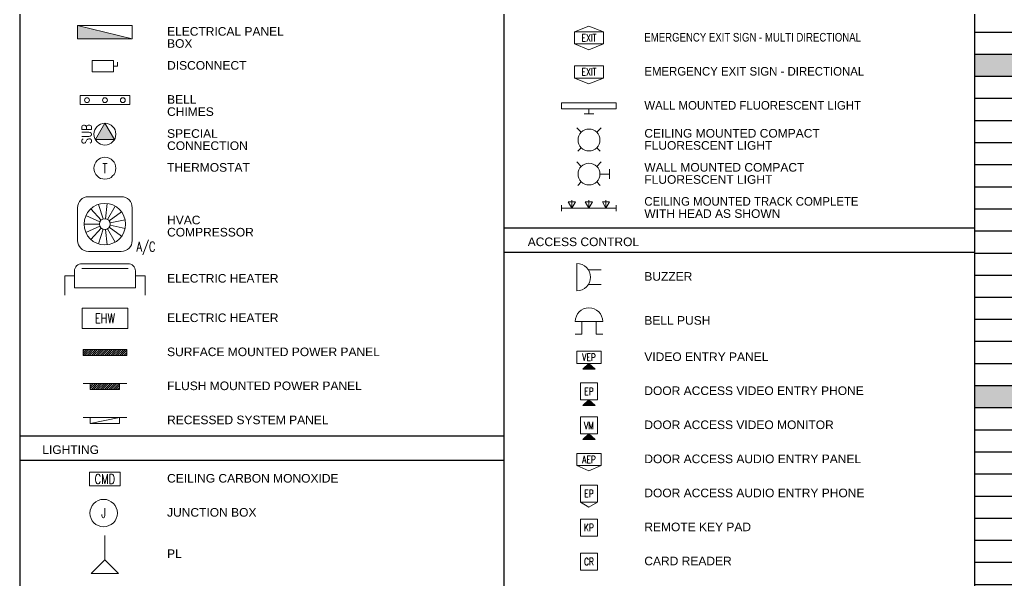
# Paper-space layout 'Symbols A1' of a CAD drawing. Header units: inches. Extents: x 0 to 35.1, y 0 to 23.5.
# Drawn here: x 10.17 to 21.02, y 11.46 to 17.63 of the extents above; entities that cross this region are included whole.
import ezdxf
from ezdxf.enums import TextEntityAlignment as Align

# ---------------------------------------------------------------- set-up
doc = ezdxf.new("R2010")
doc.units = ezdxf.units.IN
for name, color, linetype, lineweight in [('E-ACCS', 152, 'Continuous', 5), ('E-LITE', 24, 'Continuous', 5), ('E-LITE-IDEN', 4, 'Continuous', 5), ('E-POWR', 1, 'Continuous', 5), ('G-ANNO-TEXT', 3, 'Continuous', 15), ('G-ANNO-TEXT-BOLD', 1, 'Continuous', 15), ('G-PAPR-MEDM', 6, 'Continuous', 30)]:
    doc.layers.add(name, color=color, linetype=linetype, lineweight=lineweight)
doc.layers.add('E-CTRL-IDEN', color=4, linetype='Continuous')
doc.styles.add('MEDIUM', font='arial.ttf', dxfattribs={"height": 0.125})
doc.styles.add('NOTES_ROMANS', font='romans.shx', dxfattribs={"width": 0.75})
doc.styles.add('SMALL', font='arial.ttf', dxfattribs={"height": 0.09375})
doc.styles.add('Small text', font='arial.ttf', dxfattribs={"height": 2.4})

# ---------------------------------------------------------------- blocks, each defined once
blk = doc.blocks.new('ELECTRICAL PANEL BOX')
blk.add_line((0, 5.5), (22.47, 0))
blk.add_lwpolyline([(0, 0), (22.47, 0), (22.47, 5.5), (0, 5.5)], close=True)
blk.add_solid([(0, 5.5), (0, 0), (22.47, 0), (22.25, 0.03)])
blk = doc.blocks.new('CEILING CARBON MONOXIDE')
blk.add_lwpolyline([(0, 0), (12.5, 0), (12.5, 5.56), (0, 5.56)], close=True)
at = {"style": 'NOTES_ROMANS', "width": 0.75}
blk.add_text('CMD', height=4, dxfattribs=at).set_placement((6.25, 2.78), align=Align.MIDDLE_CENTER)
blk = doc.blocks.new('DISCONNECT')
for p, q in [((8.69, 2.37), (10.45, 2.37)), ((10.45, 2.37), (10.45, 3.93))]:
    blk.add_line(p, q)
blk.add_lwpolyline([(8.69, 0), (0, 0), (0, 4.74), (8.69, 4.74)], close=True)
blk = doc.blocks.new('BELL CHIMES')
for p, q in [((-1.86, 10.23), (-1.86, -10.23)), ((1.86, 10.23), (-1.86, 10.23)), ((1.86, -10.23), (1.86, 10.23)), ((-1.86, -10.23), (1.86, -10.23))]:
    blk.add_line(p, q)
for centre in [(0, 7.37), (0, 0), (0, -7.37)]:
    blk.add_circle(centre, 1)
blk = doc.blocks.new('SPECIAL CONNECTION')
blk.add_lwpolyline([(0, 4.5), (-3.9, -2.25), (3.9, -2.25)], close=True)
blk.add_circle((0, 0), 4.5)
blk.add_solid([(-3.9, -2.25), (0, 4.5), (3.9, -2.25)])
at = {"style": 'NOTES_ROMANS', "width": 0.75}
blk.add_text('SUB', height=4, rotation=90, dxfattribs=at).set_placement((-7.5, 0), align=Align.MIDDLE_CENTER)
blk = doc.blocks.new('THERMOSTAT')
blk.add_circle((0, 0), 4.5)
at = {"style": 'NOTES_ROMANS', "width": 0.75}
blk.add_text('T', height=4, dxfattribs=at).set_placement((0, 0), align=Align.MIDDLE_CENTER)
blk = doc.blocks.new('HVAC COMPRESSOR')
for p, q in [((4.5, 22.5), (18, 22.5)), ((0, 4.5), (0, 18)), ((9.75, 12.91), (5.53, 17.6)), ((10.56, 13.38), (8.61, 19.38)), ((11.48, 13.47), (12.14, 19.75)), ((12.37, 13.19), (15.52, 18.65)), ((13.06, 12.56), (18.16, 16.27)), ((22.5, 18), (22.5, 4.5)), ((9.21, 12.16), (3.44, 14.73)), ((13.44, 11.71), (19.61, 13.03)), ((9.01, 11.25), (2.71, 11.25)), ((9.21, 10.34), (3.44, 7.77)), ((9.75, 9.59), (5.53, 4.9)), ((10.56, 9.12), (8.61, 3.12)), ((11.48, 9.03), (12.14, 2.75)), ((12.37, 9.31), (15.52, 3.85)), ((13.06, 9.94), (18.16, 6.23)), ((13.44, 10.79), (19.61, 9.47)), ((18, 0), (4.5, 0))]:
    blk.add_line(p, q)
for radius in [8.54, 2.24]:
    blk.add_circle((11.25, 11.25), radius)
for centre, start, end in [((4.5, 18), 90, 180), ((18, 18), 0, 90), ((4.5, 4.5), 180, 270), ((18, 4.5), 270, 0)]:
    blk.add_arc(centre, 4.5, start, end)
at = {"style": 'NOTES_ROMANS', "width": 0.75}
blk.add_text('A/C', height=4, dxfattribs=at).set_placement((24.25, 2), align=Align.MIDDLE_LEFT)
blk = doc.blocks.new('Buzzer')
for p, q in [((0, 5.63), (0, -5.63)), ((4.76, 3), (10, 3)), ((4.76, -3), (10, -3))]:
    blk.add_line(p, q)
blk.add_arc((0, 0), 5.63, 270, 90)
blk = doc.blocks.new('Bell Push')
for p, q in [((-5.63, 5.24), (5.63, 5.24)), ((-3, 5.24), (-3, 0)), ((3, 5.24), (3, 0)), ((-3, 0), (-5.63, 0)), ((3, 0), (5.63, 0))]:
    blk.add_line(p, q)
blk.add_arc((0, 5.24), 5.63, 0, 180)
blk = doc.blocks.new('Junction Box')
blk.add_circle((0, 0), 5.63)
at = {"layer": 'E-LITE-IDEN', "style": 'NOTES_ROMANS', "width": 0.75}
blk.add_text('J', height=4, dxfattribs=at).set_placement((0, 0), align=Align.MIDDLE_CENTER)
blk = doc.blocks.new('Electric Heater')
blk.add_line((-9.5, 8), (9.5, 8))
blk.add_lwpolyline([(-12.5, 0), (12.5, 0), (12.5, 7, 0.414214), (9.5, 10), (-9.5, 10, 0.414214), (-12.5, 7)], format="xyb", close=True)
for points in [[(-12.5, 5), (-16.5, 5), (-16.5, -3)], [(12.5, 5), (16.5, 5), (16.5, -3)]]:
    blk.add_lwpolyline(points)
blk = doc.blocks.new('Electric Water Heater')
blk.add_lwpolyline([(-9.37, -4.17), (9.38, -4.17), (9.38, 4.17), (-9.37, 4.17)], close=True)
at = {"style": 'NOTES_ROMANS', "width": 0.75}
blk.add_text('EHW', height=4, dxfattribs=at).set_placement((0, 0), align=Align.MIDDLE_CENTER)
blk = doc.blocks.new('PL')
blk.add_line((0, -10), (0, 0))
blk.add_lwpolyline([(-5.625, -15.625), (5.625, -15.625), (0, -10)], close=True)
blk = doc.blocks.new('Wall Mounted Fluorescent Light')
for p, q in [((11.24, 1.25), (-11.24, 1.25)), ((-11.24, 1.25), (-11.24, -1.25)), ((11.24, 1.25), (11.24, -1.25)), ((11.24, -1.25), (-11.24, -1.25)), ((-2, -3.25), (2, -3.25)), ((0, -1.25), (0, -3.25))]:
    blk.add_line(p, q)
blk = doc.blocks.new('CEILING MOUNTED COMPACT FLUORESCENT LIGHT')
at = {"lineweight": -2}
for p, q in [((-3.17, 3.17), (-5, 5)), ((3.17, 3.17), (5.02, 5.02)), ((-3.17, -3.17), (-4.65, -4.65)), ((3.17, -3.17), (4.64, -4.64))]:
    blk.add_line(p, q, dxfattribs=at)
blk.add_circle((0, 0), 4.49, dxfattribs=at)
blk = doc.blocks.new('WALL MOUNTED COMPACT FLUORESCENT LIGHT')
at = {"lineweight": -2}
for p, q in [((-3.17, 3.17), (-5, 5)), ((3.17, 3.17), (5.02, 5.02)), ((-3.17, -3.17), (-4.65, -4.65)), ((3.17, -3.17), (4.64, -4.64))]:
    blk.add_line(p, q, dxfattribs=at)
for p, q in [((4.49, 0), (8.49, 0)), ((8.49, -2), (8.49, 2))]:
    blk.add_line(p, q)
blk.add_circle((0, 0), 4.49, dxfattribs=at)
blk = doc.blocks.new('FLUSH MOUNTED POWER PANEL')
for p, q in [((9, 0), (-9, 0)), ((-6, -2.1), (-3.9, 0)), ((-6, 0), (-6, -2.5)), ((-5.52, -2.5), (-3.02, 0)), ((-2.86, -2.5), (-0.36, 0)), ((-1.98, -2.5), (0.52, 0)), ((0.67, -2.5), (3.17, 0)), ((1.56, -2.5), (4.06, 0)), ((6, -2.5), (6, 0)), ((-6, -0.33), (-5.67, 0)), ((-6, -1.22), (-4.78, 0)), ((-6, -2.5), (6, -2.5)), ((-4.63, -2.5), (-2.13, 0)), ((-3.75, -2.5), (-1.25, 0)), ((-1.1, -2.5), (1.4, 0)), ((-0.21, -2.5), (2.29, 0)), ((2.44, -2.5), (4.94, 0)), ((3.32, -2.5), (5.82, 0)), ((4.21, -2.5), (6, -0.71)), ((5.09, -2.5), (6, -1.59)), ((5.98, -2.5), (6, -2.48))]:
    blk.add_line(p, q)
blk = doc.blocks.new('RECESSED SYSTEM PANEL')
for p, q in [((9, 0), (-9, 0)), ((-6, 0), (-6, -2.5)), ((-6, -2.5), (6, 0)), ((6, -2.5), (6, 0)), ((-6, -2.5), (6, -2.5)), ((5.98, -2.5), (6, -2.48))]:
    blk.add_line(p, q)
blk = doc.blocks.new('SURFACE MOUNTED POWER PANEL')
for p, q in [((-9, -0.66), (-8.34, 0)), ((-9, -1.54), (-7.46, 0)), ((-9, -2.42), (-6.58, 0)), ((-8.19, -2.5), (-5.69, 0)), ((-7.31, -2.5), (-4.81, 0)), ((-6.43, -2.5), (-3.93, 0)), ((-5.54, -2.5), (-3.04, 0)), ((-4.66, -2.5), (-2.16, 0)), ((-3.77, -2.5), (-1.27, 0)), ((-2.89, -2.5), (-0.39, 0)), ((-2.01, -2.5), (0.49, 0)), ((-1.12, -2.5), (1.38, 0)), ((-0.24, -2.5), (2.26, 0)), ((0.65, -2.5), (3.15, 0)), ((1.53, -2.5), (4.03, 0)), ((2.41, -2.5), (4.91, 0)), ((3.3, -2.5), (5.8, 0)), ((4.18, -2.5), (6.68, 0)), ((5.07, -2.5), (7.57, 0)), ((5.95, -2.5), (8.45, 0)), ((6.83, -2.5), (9, -0.33)), ((7.72, -2.5), (9, -1.22)), ((8.6, -2.5), (9, -2.1))]:
    blk.add_line(p, q)
blk.add_lwpolyline([(-9, -2.5), (9, -2.5), (9, 0), (-9, 0)], close=True)
blk = doc.blocks.new('VIDEO ENTRY PANEL')
h = blk.add_hatch(color=256)
h.dxf.hatch_style = 1
h.paths.add_polyline_path([(-2.5, -7.33), (2.5, -7.33), (0, -5)])
for points in [[(-5, -5), (5, -5), (5, 0), (-5, 0)], [(-2.5, -7.33), (2.5, -7.33), (0, -5)]]:
    blk.add_lwpolyline(points, close=True)
at = {"layer": 'E-CTRL-IDEN', "insert": (0, -2.5), "char_height": 3, "width": 5.9229, "attachment_point": 5, "style": 'NOTES_ROMANS'}
blk.add_mtext('VEP', dxfattribs=at)
blk = doc.blocks.new('DOOR ACCESS VIDEO ENTRY PANEL')
h = blk.add_hatch(color=256)
h.dxf.hatch_style = 1
h.paths.add_polyline_path([(-2.5, -9.33), (2.5, -9.33), (0, -7)])
for points in [[(-3.5, -7), (3.5, -7), (3.5, 0), (-3.5, 0)], [(-2.5, -9.33), (2.5, -9.33), (0, -7)]]:
    blk.add_lwpolyline(points, close=True)
at = {"layer": 'E-CTRL-IDEN', "style": 'NOTES_ROMANS', "width": 0.75}
blk.add_text('EP', height=3, dxfattribs=at).set_placement((0, -3.5), align=Align.MIDDLE_CENTER)
blk = doc.blocks.new('DOOR ACCESS VIDEO MONITOR')
h = blk.add_hatch(color=256)
h.dxf.hatch_style = 1
h.paths.add_polyline_path([(-2.5, -9.33), (2.5, -9.33), (0, -7)])
for points in [[(-3.5, -7), (3.5, -7), (3.5, 0), (-3.5, 0)], [(-2.5, -9.33), (2.5, -9.33), (0, -7)]]:
    blk.add_lwpolyline(points, close=True)
at = {"layer": 'E-CTRL-IDEN', "style": 'NOTES_ROMANS', "width": 0.75}
blk.add_text('VM', height=3, dxfattribs=at).set_placement((0, -3.5), align=Align.MIDDLE_CENTER)
blk = doc.blocks.new('DOOR ACCESS AUDIO ENTRY PANEL')
for points in [[(-5, -5), (5, -5), (5, 0), (-5, 0)], [(5, -5), (-5, -5), (0, -7.16)]]:
    blk.add_lwpolyline(points, close=True)
at = {"layer": 'E-CTRL-IDEN', "insert": (0, -2.5), "char_height": 3, "width": 5.9229, "attachment_point": 5, "style": 'NOTES_ROMANS'}
blk.add_mtext('AEP', dxfattribs=at)
blk = doc.blocks.new('DOOR ACCESS AUDIO ENTRY PHONE')
blk.add_lwpolyline([(-3.5, -7), (3.5, -7), (3.5, 0), (-3.5, 0)], close=True)
blk.add_lwpolyline([(-3.5, -7), (0, -9.16), (3.5, -7)])
at = {"layer": 'E-CTRL-IDEN', "style": 'NOTES_ROMANS', "width": 0.75}
blk.add_text('EP', height=3, dxfattribs=at).set_placement((0, -3.5), align=Align.MIDDLE_CENTER)
blk = doc.blocks.new('REMOTE KEY PAD')
blk.add_lwpolyline([(-3.5, -3.5), (3.5, -3.5), (3.5, 3.5), (-3.5, 3.5)], close=True)
at = {"layer": 'E-CTRL-IDEN', "style": 'NOTES_ROMANS', "width": 0.75}
blk.add_text('KP', height=3, dxfattribs=at).set_placement((0, 0), align=Align.MIDDLE_CENTER)
blk = doc.blocks.new('CARD READER')
blk.add_lwpolyline([(-3.5, -3.5), (3.5, -3.5), (3.5, 3.5), (-3.5, 3.5)], close=True)
at = {"layer": 'E-CTRL-IDEN', "style": 'NOTES_ROMANS', "width": 0.75}
blk.add_text('CR', height=3, dxfattribs=at).set_placement((0, 0), align=Align.MIDDLE_CENTER)
blk = doc.blocks.new('EMERGENCY EXIT SIGN - MULTI DIRECTIONAL 2')
for p, q in [((0, 4.89), (-6, 2.5)), ((6, 2.5), (0, 4.89)), ((0, -4.89), (-6, -2.5)), ((6, -2.5), (0, -4.89))]:
    blk.add_line(p, q)
blk.add_lwpolyline([(-6, -2.5), (6, -2.5), (6, 2.5), (-6, 2.5)], close=True)
at = {"layer": 'E-LITE-IDEN', "insert": (0, 0), "char_height": 3, "width": 38.1729, "attachment_point": 5, "style": 'NOTES_ROMANS'}
blk.add_mtext('EXIT', dxfattribs=at)
blk = doc.blocks.new('EMERGENCY EXIT SIGN - DIRECTIONAL 1')
for p, q in [((0, -4.89), (-6, -2.5)), ((6, -2.5), (0, -4.89))]:
    blk.add_line(p, q)
blk.add_lwpolyline([(-6, -2.5), (6, -2.5), (6, 2.5), (-6, 2.5)], close=True)
at = {"layer": 'E-LITE-IDEN', "insert": (0, 0), "char_height": 3, "width": 38.1729, "attachment_point": 5, "style": 'NOTES_ROMANS'}
blk.add_mtext('EXIT', dxfattribs=at)
blk = doc.blocks.new('*T153')
at = {"layer": 'G-PAPR-MEDM', "color": 0, "linetype": 'ByBlock', "lineweight": -2, "transparency": 16777216}
for p, q in [((0, 0), (5.231, 0)), ((0, 0), (0, -0.243)), ((1.024, 0), (1.024, -0.243)), ((3.457, 0), (3.457, -0.243)), ((4.469, 0), (4.469, -0.243)), ((5.231, 0), (5.231, -13.376)), ((0, -0.486), (5.231, -0.486)), ((0, -0.486), (0, -0.973)), ((1.024, -0.486), (1.024, -0.973)), ((3.457, -0.486), (3.457, -0.973)), ((4.469, -0.486), (4.469, -0.973)), ((0, -0.73), (5.231, -0.73)), ((0, -1.216), (5.231, -1.216)), ((0, -1.216), (0, -4.621)), ((1.024, -1.216), (1.024, -4.621)), ((3.457, -1.216), (3.457, -4.621)), ((4.469, -1.216), (4.469, -4.621)), ((0, -1.459), (5.231, -1.459)), ((0, -1.702), (5.231, -1.702)), ((0, -1.946), (5.231, -1.946)), ((0, -2.189), (5.231, -2.189)), ((0, -2.432), (5.231, -2.432)), ((0, -2.675), (5.231, -2.675)), ((0, -2.918), (5.231, -2.918)), ((0, -3.162), (5.231, -3.162)), ((0, -3.405), (5.231, -3.405)), ((0, -3.648), (5.231, -3.648)), ((0, -3.891), (5.231, -3.891)), ((0, -4.134), (5.231, -4.134)), ((0, -4.378), (5.231, -4.378)), ((0, -4.864), (5.231, -4.864)), ((0, -4.864), (0, -8.269)), ((1.024, -4.864), (1.024, -8.269)), ((3.457, -4.864), (3.457, -8.269)), ((4.469, -4.864), (4.469, -8.269)), ((0, -5.107), (5.231, -5.107)), ((0, -5.35), (5.231, -5.35)), ((0, -5.594), (5.231, -5.594)), ((0, -5.837), (5.231, -5.837)), ((0, -6.08), (5.231, -6.08)), ((0, -6.323), (5.231, -6.323)), ((0, -6.566), (5.231, -6.566)), ((0, -6.81), (5.231, -6.81)), ((0, -7.053), (5.231, -7.053)), ((0, -7.296), (5.231, -7.296)), ((0, -7.539), (5.231, -7.539)), ((0, -7.782), (5.231, -7.782)), ((0, -8.026), (5.231, -8.026)), ((0, -8.512), (5.231, -8.512)), ((0, -8.512), (0, -11.187)), ((1.024, -8.512), (1.024, -11.187)), ((3.457, -8.512), (3.457, -11.187)), ((4.469, -8.512), (4.469, -11.187)), ((0, -8.755), (5.231, -8.755)), ((0, -8.998), (5.231, -8.998)), ((0, -9.242), (5.231, -9.242)), ((0, -9.485), (5.231, -9.485)), ((0, -9.728), (5.231, -9.728)), ((0, -9.971), (5.231, -9.971)), ((0, -10.214), (5.231, -10.214)), ((0, -10.458), (5.231, -10.458)), ((0, -10.701), (5.231, -10.701)), ((0, -10.944), (5.231, -10.944)), ((0, -11.43), (5.231, -11.43)), ((0, -11.43), (0, -13.376)), ((1.024, -11.43), (1.024, -13.376)), ((3.457, -11.43), (3.457, -13.376)), ((4.469, -11.43), (4.469, -13.376)), ((0, -11.674), (5.231, -11.674)), ((0, -11.917), (5.231, -11.917)), ((0, -12.16), (5.231, -12.16)), ((0, -12.403), (5.231, -12.403)), ((0, -12.646), (5.231, -12.646)), ((0, -12.89), (5.231, -12.89)), ((0, -13.133), (5.231, -13.133)), ((0, -13.376), (5.231, -13.376))]:
    blk.add_line(p, q, dxfattribs=at)
at = {"layer": 'G-PAPR-MEDM', "color": 7, "linetype": 'ByBlock', "lineweight": -2, "transparency": 16777216}
for p, q in [((0, -0.243), (5.231, -0.243)), ((0, -0.243), (0, -0.486)), ((0, -0.973), (5.231, -0.973)), ((0, -0.973), (0, -1.216)), ((0, -4.621), (5.231, -4.621)), ((0, -4.621), (0, -4.864)), ((0, -8.269), (5.231, -8.269)), ((0, -8.269), (0, -8.512)), ((0, -11.187), (5.231, -11.187)), ((0, -11.187), (0, -11.43))]:
    blk.add_line(p, q, dxfattribs=at)
at = {"layer": 'G-PAPR-MEDM', "color": 9, "transparency": 16777216}
for points in [[(0, -0.243), (0, -0.486), (5.231, -0.243), (5.231, -0.486)], [(0, -0.973), (0, -1.216), (5.231, -0.973), (5.231, -1.216)], [(0, -4.621), (0, -4.864), (5.231, -4.621), (5.231, -4.864)], [(0, -8.269), (0, -8.512), (5.231, -8.269), (5.231, -8.512)], [(0, -11.187), (0, -11.43), (5.231, -11.187), (5.231, -11.43)]]:
    blk.add_solid(points, dxfattribs=at)
at = {"layer": 'G-PAPR-MEDM', "color": 7, "transparency": 16777216, "attachment_point": 2, "style": 'SMALL'}
for s, insert, char_height, width in [('{\\fArial|b0|i0|c0;SHEET NO.', (0.512, -0.059), 0.09375, 0.90608), ('{\\fArial|b0|i0|c0;DESCRIPTION', (2.241, -0.059), 0.09375, 2.3148), ('{\\fArial|b0|i0|c0;ISSUED ON', (3.963, -0.059), 0.09375, 0.89362), ('{\\fArial|b0|i0|c0;REV NO.', (4.85, -0.059), 0.09375, 0.64409), ('{\\fArial|b0|i0|c0;GENERAL', (2.616, -0.302), 0.09375, 5.1132), ('{\\fArial|b0|i0|c0;22/05/2013', (3.963, -0.546), 0.09456, 0.89362), ('{\\fArial|b0|i0|c0;G-001', (0.512, -0.546), 0.09375, 0.90608), ('{\\fArial|b0|i0|c0;COVER SHEET', (2.241, -0.546), 0.09456, 2.3148), ('{\\fArial|b0|i0|c0;R0', (4.85, -0.546), 0.09456, 0.64409), ('{\\fArial|b0|i0|c0;G-002', (0.512, -0.789), 0.09375, 0.90608), ('{\\fArial|b0|i0|c0;SYMBOLS & LEGENDS', (2.241, -0.789), 0.09456, 2.3148), ('{\\fArial|b0|i0|c0;', (3.963, -0.789), 0.09456, 0.89362), ('{\\fArial|b0|i0|c0;R0', (4.85, -0.789), 0.09456, 0.64409), ('{\\fArial|b0|i0|c0;ARCHITECTURAL FLOOR PLANS', (2.616, -1.032), 0.09375, 5.1132), ('{\\fArial|b0|i0|c0;', (0.512, -1.275), 0.09375, 0.90608), ('{\\fArial|b0|i0|c0;', (2.241, -1.275), 0.09456, 2.3148), ('{\\fArial|b0|i0|c0;', (3.963, -1.275), 0.09456, 0.89362), ('{\\fArial|b0|i0|c0;', (4.85, -1.275), 0.09456, 0.64409), ('{\\fArial|b0|i0|c0;', (0.512, -1.518), 0.09375, 0.90608), ('{\\fArial|b0|i0|c0;', (2.241, -1.518), 0.09456, 2.3148), ('{\\fArial|b0|i0|c0;', (3.963, -1.518), 0.09456, 0.89362), ('{\\fArial|b0|i0|c0;', (4.85, -1.518), 0.09456, 0.64409), ('{\\fArial|b0|i0|c0;', (0.512, -1.762), 0.09375, 0.90608), ('{\\fArial|b0|i0|c0;', (2.241, -1.762), 0.09456, 2.3148), ('{\\fArial|b0|i0|c0;', (3.963, -1.762), 0.09456, 0.89362), ('{\\fArial|b0|i0|c0;', (4.85, -1.762), 0.09456, 0.64409), ('{\\fArial|b0|i0|c0;', (0.512, -2.005), 0.09375, 0.90608), ('{\\fArial|b0|i0|c0;', (2.241, -2.005), 0.09456, 2.3148), ('{\\fArial|b0|i0|c0;', (3.963, -2.005), 0.09456, 0.89362), ('{\\fArial|b0|i0|c0;', (4.85, -2.005), 0.09456, 0.64409), ('{\\fArial|b0|i0|c0;', (0.512, -2.248), 0.09375, 0.90608), ('{\\fArial|b0|i0|c0;', (2.241, -2.248), 0.09456, 2.3148), ('{\\fArial|b0|i0|c0;', (3.963, -2.248), 0.09456, 0.89362), ('{\\fArial|b0|i0|c0;', (4.85, -2.248), 0.09456, 0.64409), ('{\\fArial|b0|i0|c0;', (0.512, -2.491), 0.09375, 0.90608), ('{\\fArial|b0|i0|c0;', (2.241, -2.491), 0.09456, 2.3148), ('{\\fArial|b0|i0|c0;', (3.963, -2.491), 0.09456, 0.89362), ('{\\fArial|b0|i0|c0;', (4.85, -2.491), 0.09456, 0.64409), ('{\\fArial|b0|i0|c0;', (0.512, -2.734), 0.09375, 0.90608), ('{\\fArial|b0|i0|c0;', (2.241, -2.734), 0.09456, 2.3148), ('{\\fArial|b0|i0|c0;', (3.963, -2.734), 0.09456, 0.89362), ('{\\fArial|b0|i0|c0;', (4.85, -2.734), 0.09456, 0.64409), ('{\\fArial|b0|i0|c0;', (0.512, -2.978), 0.09375, 0.90608), ('{\\fArial|b0|i0|c0;', (2.241, -2.978), 0.09456, 2.3148), ('{\\fArial|b0|i0|c0;', (3.963, -2.978), 0.09456, 0.89362), ('{\\fArial|b0|i0|c0;', (4.85, -2.978), 0.09456, 0.64409), ('{\\fArial|b0|i0|c0;', (0.512, -3.221), 0.09375, 0.90608), ('{\\fArial|b0|i0|c0;', (2.241, -3.221), 0.09456, 2.3148), ('{\\fArial|b0|i0|c0;', (3.963, -3.221), 0.09456, 0.89362), ('{\\fArial|b0|i0|c0;', (4.85, -3.221), 0.09456, 0.64409), ('{\\fArial|b0|i0|c0;', (0.512, -3.464), 0.09375, 0.90608), ('{\\fArial|b0|i0|c0;', (2.241, -3.464), 0.09456, 2.3148), ('{\\fArial|b0|i0|c0;', (3.963, -3.464), 0.09456, 0.89362), ('{\\fArial|b0|i0|c0;', (4.85, -3.464), 0.09456, 0.64409), ('{\\fArial|b0|i0|c0;', (0.512, -3.707), 0.09375, 0.90608), ('{\\fArial|b0|i0|c0;new', (2.241, -3.707), 0.09456, 2.3148), ('{\\fArial|b0|i0|c0;', (3.963, -3.707), 0.09456, 0.89362), ('{\\fArial|b0|i0|c0;', (4.85, -3.707), 0.09456, 0.64409), ('{\\fArial|b0|i0|c0;', (0.512, -3.95), 0.09375, 0.90608), ('{\\fArial|b0|i0|c0;', (2.241, -3.95), 0.09456, 2.3148), ('{\\fArial|b0|i0|c0;', (3.963, -3.95), 0.09456, 0.89362), ('{\\fArial|b0|i0|c0;', (4.85, -3.95), 0.09456, 0.64409), ('{\\fArial|b0|i0|c0;', (0.512, -4.194), 0.09375, 0.90608), ('{\\fArial|b0|i0|c0;', (2.241, -4.194), 0.09456, 2.3148), ('{\\fArial|b0|i0|c0;', (3.963, -4.194), 0.09456, 0.89362), ('{\\fArial|b0|i0|c0;', (4.85, -4.194), 0.09456, 0.64409), ('{\\fArial|b0|i0|c0;', (0.512, -4.437), 0.09375, 0.90608), ('{\\fArial|b0|i0|c0;', (2.241, -4.437), 0.09375, 2.3148), ('{\\fArial|b0|i0|c0;', (3.963, -4.437), 0.09375, 0.89362), ('{\\fArial|b0|i0|c0;', (4.85, -4.437), 0.09375, 0.64409), ('{\\fArial|b0|i0|c0;ARCHITECTURAL WORKING DRAWINGS', (2.616, -4.68), 0.09375, 5.1132), ('{\\fArial|b0|i0|c0;', (0.512, -4.923), 0.09375, 0.90608), ('{\\fArial|b0|i0|c0;', (2.241, -4.923), 0.09456, 2.3148), ('{\\fArial|b0|i0|c0;', (3.963, -4.923), 0.09456, 0.89362), ('{\\fArial|b0|i0|c0;', (4.85, -4.923), 0.09456, 0.64409), ('{\\fArial|b0|i0|c0;', (0.512, -5.166), 0.09375, 0.90608), ('{\\fArial|b0|i0|c0;', (2.241, -5.166), 0.09456, 2.3148), ('{\\fArial|b0|i0|c0;', (3.963, -5.166), 0.09456, 0.89362), ('{\\fArial|b0|i0|c0;', (4.85, -5.166), 0.09456, 0.64409), ('{\\fArial|b0|i0|c0;', (0.512, -5.41), 0.09375, 0.90608), ('{\\fArial|b0|i0|c0;', (2.241, -5.41), 0.09456, 2.3148), ('{\\fArial|b0|i0|c0;', (3.963, -5.41), 0.09456, 0.89362), ('{\\fArial|b0|i0|c0;', (4.85, -5.41), 0.09456, 0.64409), ('{\\fArial|b0|i0|c0;', (0.512, -5.653), 0.09375, 0.90608), ('{\\fArial|b0|i0|c0;', (2.241, -5.653), 0.09456, 2.3148), ('{\\fArial|b0|i0|c0;', (3.963, -5.653), 0.09456, 0.89362), ('{\\fArial|b0|i0|c0;', (4.85, -5.653), 0.09456, 0.64409), ('{\\fArial|b0|i0|c0;', (0.512, -5.896), 0.09375, 0.90608), ('{\\fArial|b0|i0|c0;', (2.241, -5.896), 0.09456, 2.3148), ('{\\fArial|b0|i0|c0;', (3.963, -5.896), 0.09456, 0.89362), ('{\\fArial|b0|i0|c0;', (4.85, -5.896), 0.09456, 0.64409), ('{\\fArial|b0|i0|c0;', (0.512, -6.139), 0.09375, 0.90608), ('{\\fArial|b0|i0|c0;', (2.241, -6.139), 0.09456, 2.3148), ('{\\fArial|b0|i0|c0;', (3.963, -6.139), 0.09456, 0.89362), ('{\\fArial|b0|i0|c0;', (4.85, -6.139), 0.09456, 0.64409), ('{\\fArial|b0|i0|c0;', (0.512, -6.382), 0.09375, 0.90608), ('{\\fArial|b0|i0|c0;', (2.241, -6.382), 0.09456, 2.3148), ('{\\fArial|b0|i0|c0;', (3.963, -6.382), 0.09456, 0.89362), ('{\\fArial|b0|i0|c0;', (4.85, -6.382), 0.09456, 0.64409), ('{\\fArial|b0|i0|c0;', (0.512, -6.626), 0.09375, 0.90608), ('{\\fArial|b0|i0|c0;', (2.241, -6.626), 0.09456, 2.3148), ('{\\fArial|b0|i0|c0;', (3.963, -6.626), 0.09456, 0.89362), ('{\\fArial|b0|i0|c0;', (4.85, -6.626), 0.09456, 0.64409), ('{\\fArial|b0|i0|c0;', (0.512, -6.869), 0.09375, 0.90608), ('{\\fArial|b0|i0|c0;', (2.241, -6.869), 0.09456, 2.3148), ('{\\fArial|b0|i0|c0;', (3.963, -6.869), 0.09456, 0.89362), ('{\\fArial|b0|i0|c0;', (4.85, -6.869), 0.09456, 0.64409), ('{\\fArial|b0|i0|c0;', (0.512, -7.112), 0.09375, 0.90608), ('{\\fArial|b0|i0|c0;', (2.241, -7.112), 0.09456, 2.3148), ('{\\fArial|b0|i0|c0;', (3.963, -7.112), 0.09456, 0.89362), ('{\\fArial|b0|i0|c0;', (4.85, -7.112), 0.09456, 0.64409), ('{\\fArial|b0|i0|c0;', (0.512, -7.355), 0.09375, 0.90608), ('{\\fArial|b0|i0|c0;', (2.241, -7.355), 0.09456, 2.3148), ('{\\fArial|b0|i0|c0;', (3.963, -7.355), 0.09456, 0.89362), ('{\\fArial|b0|i0|c0;', (4.85, -7.355), 0.09456, 0.64409), ('{\\fArial|b0|i0|c0;', (0.512, -7.598), 0.09375, 0.90608), ('{\\fArial|b0|i0|c0;', (2.241, -7.598), 0.09456, 2.3148), ('{\\fArial|b0|i0|c0;', (3.963, -7.598), 0.09456, 0.89362), ('{\\fArial|b0|i0|c0;', (4.85, -7.598), 0.09456, 0.64409), ('{\\fArial|b0|i0|c0;', (0.512, -7.842), 0.09375, 0.90608), ('{\\fArial|b0|i0|c0;', (2.241, -7.842), 0.09456, 2.3148), ('{\\fArial|b0|i0|c0;', (3.963, -7.842), 0.09456, 0.89362), ('{\\fArial|b0|i0|c0;', (4.85, -7.842), 0.09456, 0.64409), ('{\\fArial|b0|i0|c0;', (0.512, -8.085), 0.09375, 0.90608), ('{\\fArial|b0|i0|c0;', (2.241, -8.085), 0.09375, 2.3148), ('{\\fArial|b0|i0|c0;', (3.963, -8.085), 0.09375, 0.89362), ('{\\fArial|b0|i0|c0;', (4.85, -8.085), 0.09375, 0.64409), ('{\\fArial|b0|i0|c0;ARCHITECTURAL ELEVATIONS / SECTIONS', (2.616, -8.328), 0.09375, 5.1132), ('{\\fArial|b0|i0|c0;', (0.512, -8.571), 0.09375, 0.90608), ('{\\fArial|b0|i0|c0;', (2.241, -8.571), 0.09456, 2.3148), ('{\\fArial|b0|i0|c0;', (3.963, -8.571), 0.09456, 0.89362), ('{\\fArial|b0|i0|c0;', (4.85, -8.571), 0.09456, 0.64409), ('{\\fArial|b0|i0|c0;', (0.512, -8.814), 0.09375, 0.90608), ('{\\fArial|b0|i0|c0;', (2.241, -8.814), 0.09456, 2.3148), ('{\\fArial|b0|i0|c0;', (3.963, -8.814), 0.09456, 0.89362), ('{\\fArial|b0|i0|c0;', (4.85, -8.814), 0.09456, 0.64409), ('{\\fArial|b0|i0|c0;', (0.512, -9.058), 0.09375, 0.90608), ('{\\fArial|b0|i0|c0;', (2.241, -9.058), 0.09456, 2.3148), ('{\\fArial|b0|i0|c0;', (3.963, -9.058), 0.09456, 0.89362), ('{\\fArial|b0|i0|c0;', (4.85, -9.058), 0.09456, 0.64409), ('{\\fArial|b0|i0|c0;', (0.512, -9.301), 0.09375, 0.90608), ('{\\fArial|b0|i0|c0;', (2.241, -9.301), 0.09456, 2.3148), ('{\\fArial|b0|i0|c0;', (3.963, -9.301), 0.09456, 0.89362), ('{\\fArial|b0|i0|c0;', (4.85, -9.301), 0.09456, 0.64409), ('{\\fArial|b0|i0|c0;', (0.512, -9.544), 0.09375, 0.90608), ('{\\fArial|b0|i0|c0;', (2.241, -9.544), 0.09456, 2.3148), ('{\\fArial|b0|i0|c0;', (3.963, -9.544), 0.09456, 0.89362), ('{\\fArial|b0|i0|c0;', (4.85, -9.544), 0.09456, 0.64409), ('{\\fArial|b0|i0|c0;', (0.512, -9.787), 0.09375, 0.90608), ('{\\fArial|b0|i0|c0;', (2.241, -9.787), 0.09456, 2.3148), ('{\\fArial|b0|i0|c0;', (3.963, -9.787), 0.09456, 0.89362), ('{\\fArial|b0|i0|c0;', (4.85, -9.787), 0.09456, 0.64409), ('{\\fArial|b0|i0|c0;', (0.512, -10.03), 0.09375, 0.90608), ('{\\fArial|b0|i0|c0;', (2.241, -10.03), 0.09456, 2.3148), ('{\\fArial|b0|i0|c0;', (3.963, -10.03), 0.09456, 0.89362), ('{\\fArial|b0|i0|c0;', (4.85, -10.03), 0.09456, 0.64409), ('{\\fArial|b0|i0|c0;', (0.512, -10.274), 0.09375, 0.90608), ('{\\fArial|b0|i0|c0;', (2.241, -10.274), 0.09456, 2.3148), ('{\\fArial|b0|i0|c0;', (3.963, -10.274), 0.09456, 0.89362), ('{\\fArial|b0|i0|c0;', (4.85, -10.274), 0.09456, 0.64409), ('{\\fArial|b0|i0|c0;', (0.512, -10.517), 0.09375, 0.90608), ('{\\fArial|b0|i0|c0;', (2.241, -10.517), 0.09456, 2.3148), ('{\\fArial|b0|i0|c0;', (3.963, -10.517), 0.09456, 0.89362), ('{\\fArial|b0|i0|c0;', (4.85, -10.517), 0.09456, 0.64409), ('{\\fArial|b0|i0|c0;', (0.512, -10.76), 0.09375, 0.90608), ('{\\fArial|b0|i0|c0;', (2.241, -10.76), 0.09456, 2.3148), ('{\\fArial|b0|i0|c0;', (3.963, -10.76), 0.09456, 0.89362), ('{\\fArial|b0|i0|c0;', (4.85, -10.76), 0.09456, 0.64409), ('{\\fArial|b0|i0|c0;', (0.512, -11.003), 0.09375, 0.90608), ('{\\fArial|b0|i0|c0;', (2.241, -11.003), 0.09375, 2.3148), ('{\\fArial|b0|i0|c0;', (3.963, -11.003), 0.09375, 0.89362), ('{\\fArial|b0|i0|c0;', (4.85, -11.003), 0.09375, 0.64409), ('{\\fArial|b0|i0|c0;ARCHITECTURAL DETAILS', (2.616, -11.246), 0.09375, 5.1132), ('{\\fArial|b0|i0|c0;', (0.512, -11.49), 0.09375, 0.90608), ('{\\fArial|b0|i0|c0;', (2.241, -11.49), 0.09456, 2.3148), ('{\\fArial|b0|i0|c0;', (3.963, -11.49), 0.09456, 0.89362), ('{\\fArial|b0|i0|c0;', (4.85, -11.49), 0.09456, 0.64409), ('{\\fArial|b0|i0|c0;', (0.512, -11.733), 0.09375, 0.90608), ('{\\fArial|b0|i0|c0;', (2.241, -11.733), 0.09456, 2.3148), ('{\\fArial|b0|i0|c0;', (3.963, -11.733), 0.09456, 0.89362), ('{\\fArial|b0|i0|c0;', (4.85, -11.733), 0.09456, 0.64409), ('{\\fArial|b0|i0|c0;', (0.512, -11.976), 0.09375, 0.90608), ('{\\fArial|b0|i0|c0;', (2.241, -11.976), 0.09456, 2.3148), ('{\\fArial|b0|i0|c0;', (3.963, -11.976), 0.09456, 0.89362), ('{\\fArial|b0|i0|c0;', (4.85, -11.976), 0.09456, 0.64409), ('{\\fArial|b0|i0|c0;', (0.512, -12.219), 0.09375, 0.90608), ('{\\fArial|b0|i0|c0;', (2.241, -12.219), 0.09456, 2.3148), ('{\\fArial|b0|i0|c0;', (3.963, -12.219), 0.09456, 0.89362), ('{\\fArial|b0|i0|c0;', (4.85, -12.219), 0.09456, 0.64409), ('{\\fArial|b0|i0|c0;', (0.512, -12.462), 0.09375, 0.90608), ('{\\fArial|b0|i0|c0;', (2.241, -12.462), 0.09456, 2.3148), ('{\\fArial|b0|i0|c0;', (3.963, -12.462), 0.09456, 0.89362), ('{\\fArial|b0|i0|c0;', (4.85, -12.462), 0.09456, 0.64409), ('{\\fArial|b0|i0|c0;', (0.512, -12.706), 0.09375, 0.90608), ('{\\fArial|b0|i0|c0;', (2.241, -12.706), 0.09456, 2.3148), ('{\\fArial|b0|i0|c0;', (3.963, -12.706), 0.09456, 0.89362), ('{\\fArial|b0|i0|c0;', (4.85, -12.706), 0.09456, 0.64409), ('{\\fArial|b0|i0|c0;', (0.512, -12.949), 0.09375, 0.90608), ('{\\fArial|b0|i0|c0;', (2.241, -12.949), 0.09456, 2.3148), ('{\\fArial|b0|i0|c0;', (3.963, -12.949), 0.09456, 0.89362), ('{\\fArial|b0|i0|c0;', (4.85, -12.949), 0.09456, 0.64409), ('{\\fArial|b0|i0|c0;', (0.512, -13.192), 0.09375, 0.90608), ('{\\fArial|b0|i0|c0;', (2.241, -13.192), 0.09456, 2.3148), ('{\\fArial|b0|i0|c0;', (3.963, -13.192), 0.09456, 0.89362), ('{\\fArial|b0|i0|c0;', (4.85, -13.192), 0.09456, 0.64409)]:
    blk.add_mtext(s, dxfattribs=dict(at, insert=insert, char_height=char_height, width=width))

psp = doc.layouts.new('Symbols A1')

# ---------------------------------------------------------------- linework, layer by layer
at = {"layer": 'E-LITE'}
for p, q in [((16.244, 15.56), (16.244, 15.647)), ((16.432, 15.56), (16.432, 15.647)), ((16.619, 15.56), (16.619, 15.647)), ((16.131, 15.594), (16.131, 15.527)), ((16.131, 15.56), (16.732, 15.56)), ((16.732, 15.594), (16.732, 15.527))]:
    psp.add_line(p, q, dxfattribs=at)
for points in [[(16.204, 15.63), (16.284, 15.63), (16.244, 15.56)], [(16.391, 15.63), (16.472, 15.63), (16.432, 15.56)], [(16.659, 15.63), (16.579, 15.63), (16.619, 15.56)]]:
    psp.add_lwpolyline(points, close=True, dxfattribs=at)
at = {"layer": 'G-PAPR-MEDM'}
for p, q in [((10.169, 22.931), (10.169, 0.591)), ((20.672, 22.931), (20.672, 0.591)), ((15.495, 22.143), (15.495, 0.591)), ((15.495, 15.343), (20.672, 15.343)), ((15.495, 15.075), (20.672, 15.075)), ((10.169, 13.055), (15.495, 13.055)), ((10.169, 12.787), (15.495, 12.787))]:
    psp.add_line(p, q, dxfattribs=at)

# ---------------------------------------------------------------- block references
psp.add_blockref('*T153', (20.672, 21.876))
at = {"layer": 'E-ACCS', "xscale": 0.0267705442648153, "yscale": 0.0267705442648153, "zscale": 0.0267705442648153}
for name, p in [('Buzzer', (16.298, 14.801)), ('Bell Push', (16.432, 14.172)), ('VIDEO ENTRY PANEL', (16.432, 13.985)), ('DOOR ACCESS VIDEO ENTRY PANEL', (16.432, 13.637)), ('DOOR ACCESS VIDEO MONITOR', (16.432, 13.262)), ('DOOR ACCESS AUDIO ENTRY PANEL', (16.432, 12.86)), ('DOOR ACCESS AUDIO ENTRY PHONE', (16.432, 12.512)), ('REMOTE KEY PAD', (16.432, 12.044)), ('CARD READER', (16.432, 11.669))]:
    psp.add_blockref(name, p, dxfattribs=at)
at = {"layer": 'E-LITE', "xscale": 0.0267705442648153, "yscale": 0.0267705442648153, "zscale": 0.0267705442648153}
for name, p in [('EMERGENCY EXIT SIGN - MULTI DIRECTIONAL 2', (16.432, 17.434)), ('EMERGENCY EXIT SIGN - DIRECTIONAL 1', (16.432, 17.059)), ('Wall Mounted Fluorescent Light', (16.432, 16.685)), ('CEILING MOUNTED COMPACT FLUORESCENT LIGHT', (16.432, 16.31)), ('WALL MOUNTED COMPACT FLUORESCENT LIGHT', (16.432, 15.935)), ('CEILING CARBON MONOXIDE', (10.938, 12.504)), ('Junction Box', (11.092, 12.204)), ('PL', (11.106, 11.958))]:
    psp.add_blockref(name, p, dxfattribs=at)
at = {"layer": 'E-POWR', "xscale": 0.0267705442648153, "yscale": 0.0267705442648153, "zscale": 0.0267705442648153}
for name, p in [('ELECTRICAL PANEL BOX', (10.805, 17.425)), ('DISCONNECT', (10.966, 17.06)), ('SPECIAL CONNECTION', (11.106, 16.374)), ('THERMOSTAT', (11.106, 15.999)), ('HVAC COMPRESSOR', (10.804, 15.083)), ('Electric Heater', (11.106, 14.681)), ('Electric Water Heater', (11.106, 14.346)), ('SURFACE MOUNTED POWER PANEL', (11.106, 14.005)), ('FLUSH MOUNTED POWER PANEL', (11.106, 13.63)), ('RECESSED SYSTEM PANEL', (11.106, 13.256))]:
    psp.add_blockref(name, p, dxfattribs=at)
at = {"layer": 'E-POWR', "xscale": 0.0267705442648153, "yscale": 0.0267705442648153, "zscale": 0.0267705442648153, "rotation": 270}
psp.add_blockref('BELL CHIMES', (11.106, 16.749), dxfattribs=at)

# ---------------------------------------------------------------- texts
at = {"layer": 'G-ANNO-TEXT'}
for s, height, style, p in [('ELECTRICAL PANEL', 0.09456, 'Small text', (11.79, 17.458)), ('BOX', 0.0946, 'Small text', (11.79, 17.325)), ('DISCONNECT', 0.0946, 'Small text', (11.79, 17.084)), ('BELL', 0.0946, 'Small text', (11.79, 16.709)), ('CHIMES', 0.0946, 'Small text', (11.79, 16.575)), ('SPECIAL', 0.0946, 'Small text', (11.79, 16.334)), ('CEILING MOUNTED COMPACT', 0.09456, 'Small text', (17.041, 16.337)), ('CONNECTION', 0.0946, 'Small text', (11.79, 16.2)), ('FLUORESCENT LIGHT', 0.09456, 'Small text', (17.041, 16.203)), ('THERMOSTAT', 0.0946, 'Small text', (11.79, 15.961)), ('WALL MOUNTED COMPACT', 0.09456, 'Small text', (17.041, 15.962)), ('FLUORESCENT LIGHT', 0.09456, 'Small text', (17.041, 15.828)), ('WITH HEAD AS SHOWN', 0.09456, 'Small text', (17.041, 15.453)), ('HVAC', 0.0946, 'Small text', (11.79, 15.382)), ('COMPRESSOR', 0.0946, 'Small text', (11.79, 15.248)), ('ELECTRIC HEATER', 0.09456, 'Small text', (11.79, 14.74)), ('BUZZER', 0.0946, 'Small text', (17.041, 14.761)), ('ELECTRIC HEATER', 0.09456, 'Small text', (11.79, 14.306)), ('BELL PUSH', 0.0946, 'Small text', (17.041, 14.277)), ('SURFACE MOUNTED POWER PANEL', 0.09456, 'Small text', (11.79, 13.931)), ('VIDEO ENTRY PANEL', 0.09456, 'Small text', (17.041, 13.877)), ('FLUSH MOUNTED POWER PANEL', 0.09456, 'Small text', (11.79, 13.557)), ('DOOR ACCESS VIDEO ENTRY PHONE', 0.09456, 'Small text', (17.041, 13.503)), ('RECESSED SYSTEM PANEL', 0.09456, 'Small text', (11.79, 13.182)), ('DOOR ACCESS VIDEO MONITOR', 0.09456, 'Small text', (17.041, 13.128)), ('DOOR ACCESS AUDIO ENTRY PANEL', 0.09456, 'Small text', (17.041, 12.753)), ('CEILING CARBON MONOXIDE', 0.09456, 'Small text', (11.79, 12.539)), ('DOOR ACCESS AUDIO ENTRY PHONE', 0.09456, 'Small text', (17.041, 12.378)), ('JUNCTION BOX', 0.09456, 'Small text', (11.79, 12.164)), ('REMOTE KEY PAD', 0.09456, 'Small text', (17.041, 12.004)), ('PL', 0.0946, 'MEDIUM', (11.79, 11.709)), ('CARD READER', 0.09456, 'Small text', (17.041, 11.629))]:
    psp.add_text(s, height=height, dxfattribs=dict(at, style=style)).set_placement(p)
at = {"layer": 'G-ANNO-TEXT', "style": 'Small text'}
for s, width, p in [('EMERGENCY EXIT SIGN - MULTI DIRECTIONAL', 0.8, (17.041, 17.394)), ('EMERGENCY EXIT SIGN - DIRECTIONAL', 0.95, (17.041, 17.019)), ('WALL MOUNTED FLUORESCENT LIGHT', 0.95, (17.041, 16.644)), ('CEILING MOUNTED TRACK COMPLETE', 0.95, (17.041, 15.587))]:
    psp.add_text(s, height=0.09456, dxfattribs=dict(at, width=width)).set_placement(p)
at = {"layer": 'G-ANNO-TEXT-BOLD', "style": 'SMALL'}
for s, height, p in [('ACCESS CONTROL', 0.09456, (15.758, 15.142)), ('LIGHTING', 0.0946, (10.417, 12.854))]:
    psp.add_text(s, height=height, dxfattribs=at).set_placement(p)

doc.saveas('drawing.dxf')
